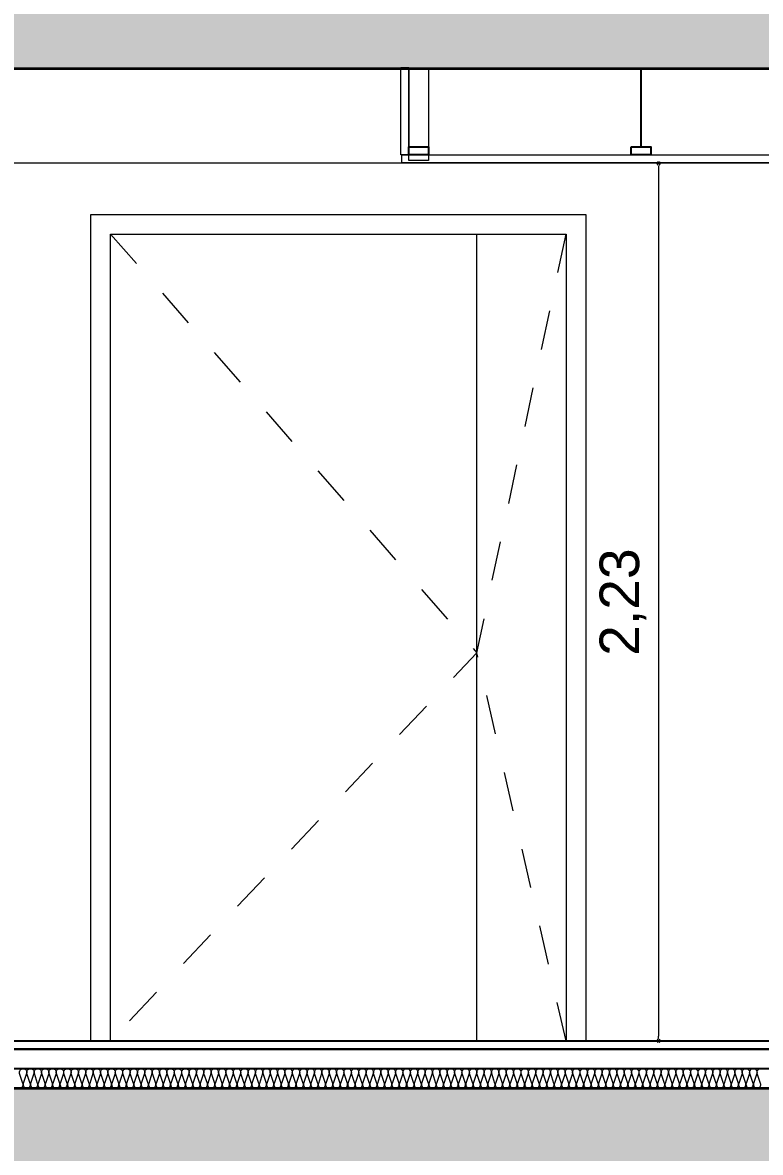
# Model space of a CAD drawing. Header units: metres. Extents: x 1838950 to 1842843, y 5171318 to 5174224.
# Drawn here: x 1841211.228 to 1841213.104, y 5171396.729 to 5171399.6 of the extents above; entities that cross this region are included whole.
import ezdxf

# ---------------------------------------------------------------- set-up
doc = ezdxf.new("R2010")
doc.units = ezdxf.units.M
doc.header["$LTSCALE"] = 0.0254
doc.header["$PDMODE"] = 1
doc.header["$PDSIZE"] = -2
doc.linetypes.add('Style de ligne -1', pattern=[0.83328, 0.41656, -0.41672])
doc.layers.get('0').update_dxf_attribs({"lineweight": 18})
doc.layers.get('DEFPOINTS').update_dxf_attribs({"lineweight": 18})
doc.layers.add('00 CHAZAL Coupe A.5', color=7, linetype='Continuous', lineweight=18)
doc.layers.add('00 CHAZAL INVISIBLE ARCHI', color=7, linetype='Continuous', lineweight=5)
doc.styles.add('Arial', font='arial.ttf')
doc.dimstyles.new('IS cotation 1_20ème', dxfattribs={"dimtxt": 302.065972, "dimasz": 5.89111e-05, "dimexe": 1e-07, "dimexo": 1.5875e-06, "dimgap": 3e-07, "dimtad": 1, "dimzin": 3, "dimtxsty": 'Arial', "dimblk": 'DOT', "dimblk1": 'DOT', "dimblk2": 'DOT', "dimcen": 0, "dimdle": 1e-06, "dimazin": 0, "dimtfac": 1, "dimtix": 1, "dimtmove": 0, "dimatfit": 0, "dimldrblk": 'DOT', "dimfxl": 1e-06, "dimfxlon": 1, "dimfrac": 2, "dimtolj": 1, "dimtzin": 3, "dimarcsym": 0})

# ---------------------------------------------------------------- blocks, each defined once
blk = doc.blocks.new('Groupe-1882-1')
at = {"layer": '00 CHAZAL Coupe A.5', "color": 7, "linetype": 'Continuous', "lineweight": 13, "flags": 128}
for points in [[(1841211.2201, 5171396.892, 0.511611), (1841211.229, 5171396.9044), (1841211.2206, 5171396.9297, -0.511611), (1841211.2295, 5171396.942, -0.511611), (1841211.2384, 5171396.9297), (1841211.23, 5171396.9044, 0.511611), (1841211.2389, 5171396.892, 0.511611), (1841211.2478, 5171396.9044), (1841211.2393, 5171396.9297, -0.511611), (1841211.2482, 5171396.942, -0.511611), (1841211.2571, 5171396.9297), (1841211.2487, 5171396.9044, 0.511611), (1841211.2576, 5171396.892, 0.511611), (1841211.2665, 5171396.9044), (1841211.2581, 5171396.9297, -0.511611), (1841211.267, 5171396.942, -0.511611), (1841211.2759, 5171396.9297), (1841211.2675, 5171396.9044, 0.511611), (1841211.2764, 5171396.892, 0.511611), (1841211.2853, 5171396.9044), (1841211.2768, 5171396.9297, -0.511611), (1841211.2857, 5171396.942, -0.511611), (1841211.2946, 5171396.9297), (1841211.2862, 5171396.9044, 0.511611), (1841211.2951, 5171396.892, 0.511611), (1841211.304, 5171396.9044), (1841211.2956, 5171396.9297, -0.511611), (1841211.3045, 5171396.942, -0.511611), (1841211.3134, 5171396.9297), (1841211.305, 5171396.9044, 0.511611), (1841211.3139, 5171396.892, 0.511611), (1841211.3228, 5171396.9044), (1841211.3143, 5171396.9297, -0.511611), (1841211.3232, 5171396.942, -0.511611), (1841211.3321, 5171396.9297), (1841211.3237, 5171396.9044, 0.511611), (1841211.3326, 5171396.892, 0.511611), (1841211.3415, 5171396.9044), (1841211.3331, 5171396.9297, -0.511611), (1841211.342, 5171396.942, -0.511611), (1841211.3509, 5171396.9297), (1841211.3425, 5171396.9044, 0.511611), (1841211.3514, 5171396.892, 0.511611), (1841211.3603, 5171396.9044), (1841211.356, 5171396.917)], [(1841211.356, 5171396.917), (1841211.3518, 5171396.9297, -0.511611), (1841211.3607, 5171396.942, -0.511611), (1841211.3696, 5171396.9297), (1841211.3612, 5171396.9044, 0.511611), (1841211.3701, 5171396.892, 0.511611), (1841211.379, 5171396.9044), (1841211.3706, 5171396.9297, -0.511611), (1841211.3795, 5171396.942, -0.511611), (1841211.3884, 5171396.9297), (1841211.38, 5171396.9044, 0.511611), (1841211.3889, 5171396.892, 0.511611), (1841211.3978, 5171396.9044), (1841211.3893, 5171396.9297, -0.511611), (1841211.3982, 5171396.942, -0.511611), (1841211.4071, 5171396.9297), (1841211.3987, 5171396.9044, 0.511611), (1841211.4076, 5171396.892, 0.511611), (1841211.4165, 5171396.9044), (1841211.4081, 5171396.9297, -0.511611), (1841211.417, 5171396.942, -0.511611), (1841211.4259, 5171396.9297), (1841211.4175, 5171396.9044, 0.511611), (1841211.4264, 5171396.892, 0.511611), (1841211.4353, 5171396.9044), (1841211.4268, 5171396.9297, -0.511611), (1841211.4357, 5171396.942, -0.511611), (1841211.4446, 5171396.9297), (1841211.4362, 5171396.9044, 0.511611), (1841211.4451, 5171396.892, 0.511611), (1841211.454, 5171396.9044), (1841211.4456, 5171396.9297, -0.511611), (1841211.4545, 5171396.942, -0.511611), (1841211.4634, 5171396.9297), (1841211.455, 5171396.9044, 0.511611), (1841211.4639, 5171396.892, 0.511611), (1841211.4728, 5171396.9044), (1841211.4643, 5171396.9297, -0.511611), (1841211.4732, 5171396.942, -0.511611), (1841211.4821, 5171396.9297), (1841211.4737, 5171396.9044, 0.511611), (1841211.4826, 5171396.892, 0.511611), (1841211.4915, 5171396.9044), (1841211.4831, 5171396.9297, -0.511611), (1841211.492, 5171396.942, -0.511611), (1841211.5009, 5171396.9297), (1841211.4925, 5171396.9044, 0.511611), (1841211.5014, 5171396.892, 0.511611), (1841211.5103, 5171396.9044), (1841211.5018, 5171396.9297, -0.511611), (1841211.5107, 5171396.942, -0.511611), (1841211.5196, 5171396.9297), (1841211.5112, 5171396.9044, 0.511611), (1841211.5201, 5171396.892, 0.511611), (1841211.529, 5171396.9044), (1841211.5206, 5171396.9297, -0.511611), (1841211.5295, 5171396.942, -0.511611), (1841211.5384, 5171396.9297), (1841211.53, 5171396.9044, 0.511611), (1841211.5389, 5171396.892, 0.511611), (1841211.5478, 5171396.9044), (1841211.5393, 5171396.9297, -0.511611), (1841211.5482, 5171396.942, -0.511611), (1841211.5571, 5171396.9297), (1841211.5487, 5171396.9044, 0.511611), (1841211.5576, 5171396.892, 0.511611), (1841211.5665, 5171396.9044), (1841211.5581, 5171396.9297, -0.511611), (1841211.567, 5171396.942, -0.511611), (1841211.5759, 5171396.9297), (1841211.5675, 5171396.9044, 0.511611), (1841211.5764, 5171396.892, 0.511611), (1841211.5853, 5171396.9044), (1841211.5768, 5171396.9297, -0.511611), (1841211.5857, 5171396.942, -0.511611), (1841211.5946, 5171396.9297), (1841211.5862, 5171396.9044, 0.511611), (1841211.5951, 5171396.892, 0.511611), (1841211.604, 5171396.9044), (1841211.5956, 5171396.9297, -0.511611), (1841211.6045, 5171396.942, -0.511611), (1841211.6134, 5171396.9297), (1841211.605, 5171396.9044, 0.511611), (1841211.6139, 5171396.892, 0.511611), (1841211.6228, 5171396.9044), (1841211.6143, 5171396.9297, -0.511611), (1841211.6232, 5171396.942, -0.511611), (1841211.6321, 5171396.9297), (1841211.6237, 5171396.9044, 0.511611), (1841211.6326, 5171396.892, 0.511611), (1841211.6415, 5171396.9044), (1841211.6331, 5171396.9297, -0.511611), (1841211.642, 5171396.942, -0.511611), (1841211.6509, 5171396.9297), (1841211.6425, 5171396.9044, 0.511611), (1841211.6514, 5171396.892, 0.511611), (1841211.6603, 5171396.9044), (1841211.6518, 5171396.9297, -0.511611), (1841211.6607, 5171396.942, -0.511611), (1841211.6696, 5171396.9297), (1841211.6612, 5171396.9044, 0.511611), (1841211.6701, 5171396.8921, 0.511611), (1841211.679, 5171396.9044), (1841211.6706, 5171396.9297, -0.511611), (1841211.6795, 5171396.9421, -0.511611), (1841211.6884, 5171396.9297), (1841211.68, 5171396.9044, 0.511611), (1841211.6889, 5171396.8921, 0.511611), (1841211.6978, 5171396.9044), (1841211.6893, 5171396.9297, -0.511611), (1841211.6982, 5171396.9421)], [(1841211.6982, 5171396.9421, -0.511611), (1841211.7071, 5171396.9297), (1841211.6987, 5171396.9044, 0.511611), (1841211.7076, 5171396.8921, 0.511611), (1841211.7165, 5171396.9044), (1841211.7081, 5171396.9297, -0.511611), (1841211.717, 5171396.9421, -0.511611), (1841211.7259, 5171396.9297), (1841211.7175, 5171396.9044, 0.511611), (1841211.7264, 5171396.8921, 0.511611), (1841211.7353, 5171396.9044), (1841211.7268, 5171396.9297, -0.511611), (1841211.7357, 5171396.9421, -0.511611), (1841211.7446, 5171396.9297), (1841211.7362, 5171396.9044, 0.511611), (1841211.7451, 5171396.8921, 0.511611), (1841211.754, 5171396.9044), (1841211.7456, 5171396.9297, -0.511611), (1841211.7545, 5171396.9421, -0.511611), (1841211.7634, 5171396.9297), (1841211.755, 5171396.9044, 0.511611), (1841211.7639, 5171396.8921, 0.511611), (1841211.7728, 5171396.9044), (1841211.7643, 5171396.9297, -0.511611), (1841211.7732, 5171396.9421, -0.511611), (1841211.7821, 5171396.9297), (1841211.7737, 5171396.9044, 0.511611), (1841211.7826, 5171396.8921, 0.511611), (1841211.7915, 5171396.9044), (1841211.7831, 5171396.9297, -0.511611), (1841211.792, 5171396.9421, -0.511611), (1841211.8009, 5171396.9297), (1841211.7925, 5171396.9044, 0.511611), (1841211.8014, 5171396.8921, 0.511611), (1841211.8103, 5171396.9044), (1841211.8018, 5171396.9297, -0.511611), (1841211.8107, 5171396.9421, -0.511611), (1841211.8196, 5171396.9297), (1841211.8112, 5171396.9044, 0.511611), (1841211.8201, 5171396.8921, 0.511611), (1841211.829, 5171396.9044), (1841211.8206, 5171396.9297, -0.511611), (1841211.8295, 5171396.9421, -0.511611), (1841211.8384, 5171396.9297), (1841211.83, 5171396.9044, 0.511611), (1841211.8389, 5171396.8921, 0.511611), (1841211.8478, 5171396.9044), (1841211.8393, 5171396.9297, -0.511611), (1841211.8482, 5171396.9421, -0.511611), (1841211.8571, 5171396.9297), (1841211.8487, 5171396.9044, 0.511611), (1841211.8576, 5171396.8921, 0.511611), (1841211.8665, 5171396.9044), (1841211.8581, 5171396.9297, -0.511611), (1841211.867, 5171396.9421, -0.511611), (1841211.8759, 5171396.9297), (1841211.8675, 5171396.9044, 0.511611), (1841211.8764, 5171396.8921, 0.511611), (1841211.8853, 5171396.9044), (1841211.8768, 5171396.9297, -0.511611), (1841211.8857, 5171396.9421, -0.511611), (1841211.8946, 5171396.9297), (1841211.8862, 5171396.9044, 0.511611), (1841211.8951, 5171396.8921, 0.511611), (1841211.904, 5171396.9044), (1841211.8956, 5171396.9297, -0.511611), (1841211.9045, 5171396.9421, -0.511611), (1841211.9134, 5171396.9297), (1841211.905, 5171396.9044, 0.511611), (1841211.9139, 5171396.8921, 0.511611), (1841211.9228, 5171396.9044), (1841211.9143, 5171396.9297, -0.511611), (1841211.9232, 5171396.9421, -0.511611), (1841211.9321, 5171396.9297), (1841211.9237, 5171396.9044, 0.511611), (1841211.9326, 5171396.8921, 0.511611), (1841211.9415, 5171396.9044), (1841211.9331, 5171396.9297, -0.511611), (1841211.942, 5171396.9421, -0.511611), (1841211.9509, 5171396.9297), (1841211.9425, 5171396.9044, 0.511611), (1841211.9514, 5171396.8921, 0.511611), (1841211.9603, 5171396.9044), (1841211.9518, 5171396.9297, -0.511611), (1841211.9607, 5171396.9421, -0.511611), (1841211.9696, 5171396.9297), (1841211.9612, 5171396.9044, 0.511611), (1841211.9701, 5171396.8921, 0.511611), (1841211.979, 5171396.9044), (1841211.9706, 5171396.9297, -0.511611), (1841211.9795, 5171396.9421, -0.511611), (1841211.9884, 5171396.9297), (1841211.98, 5171396.9044, 0.511611), (1841211.9889, 5171396.8921, 0.511611), (1841211.9978, 5171396.9044), (1841211.9893, 5171396.9297, -0.511611), (1841211.9982, 5171396.9421, -0.511611), (1841212.0071, 5171396.9297), (1841211.9987, 5171396.9044, 0.511611), (1841212.0076, 5171396.8921, 0.511611), (1841212.0165, 5171396.9044), (1841212.0081, 5171396.9297, -0.511611), (1841212.017, 5171396.9421, -0.511611), (1841212.0259, 5171396.9297), (1841212.0175, 5171396.9044, 0.511611), (1841212.0264, 5171396.8921, 0.511611), (1841212.0353, 5171396.9044), (1841212.0268, 5171396.9297, -0.511611), (1841212.0357, 5171396.9421, -0.511611), (1841212.0446, 5171396.9297), (1841212.0404, 5171396.9171)], [(1841212.0404, 5171396.9171), (1841212.0362, 5171396.9044, 0.511611), (1841212.0451, 5171396.8921, 0.511611), (1841212.054, 5171396.9044), (1841212.0456, 5171396.9297, -0.511611), (1841212.0545, 5171396.9421, -0.511611), (1841212.0634, 5171396.9297), (1841212.055, 5171396.9044, 0.511611), (1841212.0639, 5171396.8921, 0.511611), (1841212.0728, 5171396.9044), (1841212.0643, 5171396.9297, -0.511611), (1841212.0732, 5171396.9421, -0.511611), (1841212.0821, 5171396.9297), (1841212.0737, 5171396.9044, 0.511611), (1841212.0826, 5171396.8921, 0.511611), (1841212.0915, 5171396.9044), (1841212.0831, 5171396.9297, -0.511611), (1841212.092, 5171396.9421, -0.511611), (1841212.1009, 5171396.9297), (1841212.0925, 5171396.9044, 0.511611), (1841212.1014, 5171396.8921, 0.511611), (1841212.1103, 5171396.9044), (1841212.1018, 5171396.9297, -0.511611), (1841212.1107, 5171396.9421, -0.511611), (1841212.1196, 5171396.9297), (1841212.1112, 5171396.9044, 0.511611), (1841212.1201, 5171396.8921, 0.511611), (1841212.129, 5171396.9044), (1841212.1206, 5171396.9297, -0.511611), (1841212.1295, 5171396.9421, -0.511611), (1841212.1384, 5171396.9297), (1841212.13, 5171396.9044, 0.511611), (1841212.1389, 5171396.8921, 0.511611), (1841212.1478, 5171396.9044), (1841212.1393, 5171396.9297, -0.511611), (1841212.1482, 5171396.9421, -0.511611), (1841212.1571, 5171396.9297), (1841212.1487, 5171396.9044, 0.511611), (1841212.1576, 5171396.8921, 0.511611), (1841212.1665, 5171396.9044), (1841212.1581, 5171396.9297, -0.511611), (1841212.167, 5171396.9421, -0.511611), (1841212.1759, 5171396.9297), (1841212.1675, 5171396.9044, 0.511611), (1841212.1764, 5171396.8921, 0.511611), (1841212.1853, 5171396.9044), (1841212.1768, 5171396.9297, -0.511611), (1841212.1857, 5171396.9421, -0.511611), (1841212.1946, 5171396.9297), (1841212.1862, 5171396.9044, 0.511611), (1841212.1951, 5171396.8921, 0.511611), (1841212.204, 5171396.9044), (1841212.1956, 5171396.9297, -0.511611), (1841212.2045, 5171396.9421, -0.511611), (1841212.2134, 5171396.9297), (1841212.205, 5171396.9044, 0.511611), (1841212.2139, 5171396.8921, 0.511611), (1841212.2228, 5171396.9044), (1841212.2143, 5171396.9297, -0.511611), (1841212.2232, 5171396.9421, -0.511611), (1841212.2321, 5171396.9297), (1841212.2237, 5171396.9044, 0.511611), (1841212.2326, 5171396.8921, 0.511611), (1841212.2415, 5171396.9044), (1841212.2331, 5171396.9297, -0.511611), (1841212.242, 5171396.9421, -0.511611), (1841212.2509, 5171396.9297), (1841212.2425, 5171396.9044, 0.511611), (1841212.2514, 5171396.8921, 0.511611), (1841212.2603, 5171396.9044), (1841212.2518, 5171396.9297, -0.511611), (1841212.2607, 5171396.9421, -0.511611), (1841212.2696, 5171396.9297), (1841212.2612, 5171396.9044, 0.511611), (1841212.2701, 5171396.8921, 0.511611), (1841212.279, 5171396.9044), (1841212.2706, 5171396.9297, -0.511611), (1841212.2795, 5171396.9421, -0.511611), (1841212.2884, 5171396.9297), (1841212.28, 5171396.9044, 0.511611), (1841212.2889, 5171396.8921, 0.511611), (1841212.2978, 5171396.9044), (1841212.2893, 5171396.9297, -0.511611), (1841212.2982, 5171396.9421, -0.511611), (1841212.3071, 5171396.9297), (1841212.2987, 5171396.9044, 0.511611), (1841212.3076, 5171396.8921, 0.511611), (1841212.3165, 5171396.9044), (1841212.3081, 5171396.9297, -0.511611), (1841212.317, 5171396.9421, -0.511611), (1841212.3259, 5171396.9297), (1841212.3175, 5171396.9044, 0.511611), (1841212.3264, 5171396.8921, 0.511611), (1841212.3353, 5171396.9044), (1841212.3268, 5171396.9297, -0.511611), (1841212.3357, 5171396.9421, -0.511611), (1841212.3446, 5171396.9297), (1841212.3362, 5171396.9044, 0.511611), (1841212.3451, 5171396.8921, 0.511611), (1841212.354, 5171396.9044), (1841212.3456, 5171396.9297, -0.511611), (1841212.3545, 5171396.9421, -0.511611), (1841212.3634, 5171396.9297), (1841212.355, 5171396.9044, 0.511611), (1841212.3639, 5171396.8921, 0.511611), (1841212.3728, 5171396.9044), (1841212.3643, 5171396.9297, -0.511611), (1841212.3732, 5171396.9421, -0.511611), (1841212.3821, 5171396.9297), (1841212.3779, 5171396.9171)], [(1841212.3779, 5171396.9171), (1841212.3737, 5171396.9044, 0.511611), (1841212.3826, 5171396.8921, 0.511611), (1841212.3915, 5171396.9044), (1841212.3831, 5171396.9297, -0.511611), (1841212.392, 5171396.9421, -0.511611), (1841212.4009, 5171396.9297), (1841212.3925, 5171396.9044, 0.511611), (1841212.4014, 5171396.8921, 0.511611), (1841212.4103, 5171396.9044), (1841212.4018, 5171396.9297, -0.511611), (1841212.4107, 5171396.9421, -0.511611), (1841212.4196, 5171396.9298), (1841212.4112, 5171396.9044, 0.511611), (1841212.4201, 5171396.8921, 0.511611), (1841212.429, 5171396.9044), (1841212.4206, 5171396.9298, -0.511611), (1841212.4295, 5171396.9421, -0.511611), (1841212.4384, 5171396.9298), (1841212.43, 5171396.9044, 0.511611), (1841212.4389, 5171396.8921, 0.511611), (1841212.4478, 5171396.9044), (1841212.4393, 5171396.9298, -0.511611), (1841212.4482, 5171396.9421, -0.511611), (1841212.4571, 5171396.9298), (1841212.4487, 5171396.9044, 0.511611), (1841212.4576, 5171396.8921, 0.511611), (1841212.4665, 5171396.9044), (1841212.4581, 5171396.9298, -0.511611), (1841212.467, 5171396.9421, -0.511611), (1841212.4759, 5171396.9298), (1841212.4675, 5171396.9044, 0.511611), (1841212.4764, 5171396.8921, 0.511611), (1841212.4853, 5171396.9044), (1841212.4768, 5171396.9298, -0.511611), (1841212.4857, 5171396.9421, -0.511611), (1841212.4946, 5171396.9298), (1841212.4862, 5171396.9044, 0.511611), (1841212.4951, 5171396.8921, 0.511611), (1841212.504, 5171396.9044), (1841212.4956, 5171396.9298, -0.511611), (1841212.5045, 5171396.9421, -0.511611), (1841212.5134, 5171396.9298), (1841212.505, 5171396.9044, 0.511611), (1841212.5139, 5171396.8921, 0.511611), (1841212.5228, 5171396.9044), (1841212.5143, 5171396.9298, -0.511611), (1841212.5232, 5171396.9421, -0.511611), (1841212.5321, 5171396.9298), (1841212.5237, 5171396.9044, 0.511611), (1841212.5326, 5171396.8921, 0.511611), (1841212.5415, 5171396.9044), (1841212.5331, 5171396.9298, -0.511611), (1841212.542, 5171396.9421, -0.511611), (1841212.5509, 5171396.9298), (1841212.5425, 5171396.9044, 0.511611), (1841212.5514, 5171396.8921, 0.511611), (1841212.5603, 5171396.9044), (1841212.5518, 5171396.9298, -0.511611), (1841212.5607, 5171396.9421, -0.511611), (1841212.5696, 5171396.9298), (1841212.5612, 5171396.9044, 0.511611), (1841212.5701, 5171396.8921, 0.511611), (1841212.579, 5171396.9044), (1841212.5706, 5171396.9298, -0.511611), (1841212.5795, 5171396.9421, -0.511611), (1841212.5884, 5171396.9298), (1841212.58, 5171396.9044, 0.511611), (1841212.5889, 5171396.8921, 0.511611), (1841212.5978, 5171396.9044), (1841212.5893, 5171396.9298, -0.511611), (1841212.5982, 5171396.9421, -0.511611), (1841212.6071, 5171396.9298), (1841212.5987, 5171396.9044, 0.511611), (1841212.6076, 5171396.8921, 0.511611), (1841212.6165, 5171396.9044), (1841212.6081, 5171396.9298, -0.511611), (1841212.617, 5171396.9421, -0.511611), (1841212.6259, 5171396.9298), (1841212.6175, 5171396.9044, 0.511611), (1841212.6264, 5171396.8921, 0.511611), (1841212.6353, 5171396.9044), (1841212.6268, 5171396.9298, -0.511611), (1841212.6357, 5171396.9421, -0.511611), (1841212.6446, 5171396.9298), (1841212.6362, 5171396.9044, 0.511611), (1841212.6451, 5171396.8921, 0.511611), (1841212.654, 5171396.9044), (1841212.6456, 5171396.9298, -0.511611), (1841212.6545, 5171396.9421, -0.511611), (1841212.6634, 5171396.9298), (1841212.655, 5171396.9044, 0.511611), (1841212.6639, 5171396.8921, 0.511611), (1841212.6728, 5171396.9044), (1841212.6643, 5171396.9298, -0.511611), (1841212.6732, 5171396.9421, -0.511611), (1841212.6821, 5171396.9298), (1841212.6737, 5171396.9044, 0.511611), (1841212.6826, 5171396.8921, 0.511611), (1841212.6915, 5171396.9044), (1841212.6831, 5171396.9298, -0.511611), (1841212.692, 5171396.9421, -0.511611), (1841212.7009, 5171396.9298), (1841212.6925, 5171396.9044, 0.511611), (1841212.7014, 5171396.8921, 0.511611), (1841212.7103, 5171396.9044), (1841212.7018, 5171396.9298, -0.511611), (1841212.7107, 5171396.9421, -0.511611), (1841212.7196, 5171396.9298), (1841212.7112, 5171396.9044, 0.511611), (1841212.7201, 5171396.8921)], [(1841212.7201, 5171396.8921, 0.511611), (1841212.729, 5171396.9044), (1841212.7206, 5171396.9298, -0.511611), (1841212.7295, 5171396.9421, -0.511611), (1841212.7384, 5171396.9298), (1841212.73, 5171396.9044, 0.511611), (1841212.7389, 5171396.8921, 0.511611), (1841212.7478, 5171396.9044), (1841212.7393, 5171396.9298, -0.511611), (1841212.7482, 5171396.9421, -0.511611), (1841212.7571, 5171396.9298), (1841212.7487, 5171396.9044, 0.511611), (1841212.7576, 5171396.8921, 0.511611), (1841212.7665, 5171396.9044), (1841212.7581, 5171396.9298, -0.511611), (1841212.767, 5171396.9421, -0.511611), (1841212.7759, 5171396.9298), (1841212.7675, 5171396.9044, 0.511611), (1841212.7764, 5171396.8921, 0.511611), (1841212.7853, 5171396.9044), (1841212.7768, 5171396.9298, -0.511611), (1841212.7857, 5171396.9421, -0.511611), (1841212.7946, 5171396.9298), (1841212.7862, 5171396.9044, 0.511611), (1841212.7951, 5171396.8921, 0.511611), (1841212.804, 5171396.9044), (1841212.7956, 5171396.9298, -0.511611), (1841212.8045, 5171396.9421, -0.511611), (1841212.8134, 5171396.9298), (1841212.805, 5171396.9044, 0.511611), (1841212.8139, 5171396.8921, 0.511611), (1841212.8228, 5171396.9044), (1841212.8143, 5171396.9298, -0.511611), (1841212.8232, 5171396.9421, -0.511611), (1841212.8321, 5171396.9298), (1841212.8237, 5171396.9044, 0.511611), (1841212.8326, 5171396.8921, 0.511611), (1841212.8415, 5171396.9044), (1841212.8331, 5171396.9298, -0.511611), (1841212.842, 5171396.9421, -0.511611), (1841212.8509, 5171396.9298), (1841212.8425, 5171396.9044, 0.511611), (1841212.8514, 5171396.8921, 0.511611), (1841212.8603, 5171396.9044), (1841212.8518, 5171396.9298, -0.511611), (1841212.8607, 5171396.9421, -0.511611), (1841212.8696, 5171396.9298), (1841212.8612, 5171396.9044, 0.511611), (1841212.8701, 5171396.8921, 0.511611), (1841212.879, 5171396.9044), (1841212.8706, 5171396.9298, -0.511611), (1841212.8795, 5171396.9421, -0.511611), (1841212.8884, 5171396.9298), (1841212.88, 5171396.9044, 0.511611), (1841212.8889, 5171396.8921, 0.511611), (1841212.8978, 5171396.9044), (1841212.8893, 5171396.9298, -0.511611), (1841212.8982, 5171396.9421, -0.511611), (1841212.9071, 5171396.9298), (1841212.8987, 5171396.9044, 0.511611), (1841212.9076, 5171396.8921, 0.511611), (1841212.9165, 5171396.9044), (1841212.9081, 5171396.9298, -0.511611), (1841212.917, 5171396.9421, -0.511611), (1841212.9259, 5171396.9298), (1841212.9175, 5171396.9044, 0.511611), (1841212.9264, 5171396.8921, 0.511611), (1841212.9353, 5171396.9044), (1841212.9268, 5171396.9298, -0.511611), (1841212.9357, 5171396.9421, -0.511611), (1841212.9446, 5171396.9298), (1841212.9362, 5171396.9044, 0.511611), (1841212.9451, 5171396.8921, 0.511611), (1841212.954, 5171396.9044), (1841212.9456, 5171396.9298, -0.511611), (1841212.9545, 5171396.9421, -0.511611), (1841212.9634, 5171396.9298), (1841212.955, 5171396.9044, 0.511611), (1841212.9639, 5171396.8921, 0.511611), (1841212.9728, 5171396.9044), (1841212.9643, 5171396.9298, -0.511611), (1841212.9732, 5171396.9421, -0.511611), (1841212.9821, 5171396.9298), (1841212.9737, 5171396.9044, 0.511611), (1841212.9826, 5171396.8921, 0.511611), (1841212.9915, 5171396.9044), (1841212.9831, 5171396.9298, -0.511611), (1841212.992, 5171396.9421, -0.511611), (1841213.0009, 5171396.9298), (1841212.9925, 5171396.9044, 0.511611), (1841213.0014, 5171396.8921, 0.511611), (1841213.0103, 5171396.9044), (1841213.0018, 5171396.9298, -0.511611), (1841213.0107, 5171396.9421, -0.511611), (1841213.0196, 5171396.9298), (1841213.0112, 5171396.9044, 0.511611), (1841213.0201, 5171396.8921, 0.511611), (1841213.029, 5171396.9044), (1841213.0206, 5171396.9298, -0.511611), (1841213.0295, 5171396.9421, -0.511611), (1841213.0384, 5171396.9298), (1841213.03, 5171396.9044, 0.511611), (1841213.0389, 5171396.8921, 0.511611), (1841213.0478, 5171396.9044), (1841213.0393, 5171396.9298, -0.511611), (1841213.0482, 5171396.9421, -0.511611), (1841213.0571, 5171396.9298), (1841213.0487, 5171396.9044, 0.511611), (1841213.0576, 5171396.8921, 0.511611), (1841213.0665, 5171396.9044), (1841213.0623, 5171396.9171)], [(1841213.0623, 5171396.9171), (1841213.0581, 5171396.9298, -0.511611), (1841213.067, 5171396.9421, -0.511611), (1841213.0759, 5171396.9298), (1841213.0675, 5171396.9044, 0.511611), (1841213.0764, 5171396.8921, 0.511611), (1841213.0853, 5171396.9044), (1841213.0768, 5171396.9298, -0.511611), (1841213.0857, 5171396.9421, -0.511611), (1841213.0946, 5171396.9298), (1841213.0862, 5171396.9044, 0.511611), (1841213.0951, 5171396.8921, 0.511611), (1841213.104, 5171396.9044), (1841213.0956, 5171396.9298, -0.511611), (1841213.1045, 5171396.9421, -0.511611)]]:
    blk.add_lwpolyline(points, format="xyb", dxfattribs=at)
blk = doc.blocks.new('_DOT')
at = {"color": 0, "linetype": 'ByBlock', "lineweight": -2}
blk.add_line((-0.5, 0), (-1, 0), dxfattribs=at)
at = {"color": 0, "linetype": 'ByBlock', "const_width": 0.5}
blk.add_lwpolyline([(-0.25, 0, 1), (0.25, 0, 1)], format="xyb", close=True, dxfattribs=at)
blk = doc.blocks.new('*D484')
at = {"layer": '00 CHAZAL Coupe A.5', "color": 0, "linetype": 'Continuous', "lineweight": -2, "transparency": 16777216}
for p, q in [((1841212.8451, 5171399.2422), (1841212.8449, 5171399.2422)), ((1841212.8449, 5171399.2304), (1841212.8449, 5171397.0245)), ((1841212.8451, 5171397.0127), (1841212.8449, 5171397.0127))]:
    blk.add_line(p, q, dxfattribs=at)
at = {"layer": 'DEFPOINTS', "color": 0, "transparency": 16777216}
for p in [(1841212.9329, 5171399.2422), (1841212.8449, 5171397.0127), (1841212.9329, 5171397.0127)]:
    blk.add_point(p, dxfattribs=at)
at = {"layer": '00 CHAZAL Coupe A.5', "color": 0, "lineweight": -2, "transparency": 16777216, "xscale": 0.0117822265625, "yscale": 0.0117822265625, "zscale": 0.0117822265625}
for p, rotation in [((1841212.8449, 5171399.2422), 90), ((1841212.8449, 5171397.0127), 270)]:
    blk.add_blockref('_DOT', p, dxfattribs=dict(at, rotation=rotation))
at = {"layer": '00 CHAZAL Coupe A.5', "color": 0, "lineweight": 5, "transparency": 16777216, "insert": (1841212.7545, 5171398.1274), "char_height": 0.10051, "attachment_point": 5, "rotation": 90, "style": 'Arial'}
blk.add_mtext('\\A1;2,23', dxfattribs=at)
blk = doc.blocks.new('Groupe-2016-1')
at = {"layer": '00 CHAZAL Coupe A.5', "color": 7, "linetype": 'Continuous', "lineweight": 5}
dim = blk.add_linear_dim(base=(1841212.8449, 5171397.0127), p1=(1841212.9329, 5171399.2422), p2=(1841212.9329, 5171397.0127), angle=90, dimstyle='IS cotation 1_20ème', override={"dimtxt": 0.100506, "dimasz": 0.011782, "dimexe": 2e-05, "dimgap": 0.03, "dimpost": '<>', "dimtxsty": 'Arial', "dimdle": 0.0002, "dimtmove": 2, "dimfxl": 0.0002}, dxfattribs=at)
dim.commit()
dim.dimension.update_dxf_attribs({"geometry": '*D484', "text_midpoint": (1841212.7545, 5171398.1274)})

msp = doc.modelspace()

# ---------------------------------------------------------------- hatches: boundary and pattern name
at = {"layer": '00 CHAZAL Coupe A.5', "linetype": 'Continuous', "lineweight": 0, "true_color": 0xaaaaaa}
h = msp.add_hatch(color=253, dxfattribs=at)
h.paths.add_polyline_path([(1841218.0951, 5171406.0067), (1841217.9351, 5171406.0067), (1841217.9351, 5171405.8743), (1841217.9351, 5171405.8743), (1841217.9351, 5171405.3122), (1841216.7955, 5171405.3122), (1841216.7955, 5171406.1927), (1841216.6155, 5171406.1927), (1841216.6155, 5171406.1921), (1841215.0579, 5171406.1921), (1841215.0579, 5171405.9921), (1841216.6155, 5171405.9921), (1841216.6155, 5171405.4454), (1841216.6155, 5171405.4454), (1841216.6155, 5171404.9154), (1841216.6155, 5171405.4451), (1841216.6155, 5171396.212), (1841216.7937, 5171396.212), (1841216.7937, 5171396.272), (1841216.7955, 5171396.272), (1841216.7955, 5171396.662), (1841218.6937, 5171396.662), (1841218.6937, 5171394.022), (1841216.6155, 5171394.022), (1841216.6155, 5171393.7166), (1841216.6137, 5171393.7166), (1841216.6137, 5171393.571), (1841216.7955, 5171393.571), (1841216.7955, 5171393.8023), (1841218.6937, 5171393.8023), (1841218.6937, 5171391.381), (1841216.6155, 5171391.381), (1841216.6155, 5171390.6854), (1841216.6156, 5171390.6854), (1841216.6156, 5171389.981), (1841214.7649, 5171389.981), (1841214.7649, 5171390.9682), (1841214.7648, 5171390.9682), (1841214.7648, 5171396.8922), (1841214.5848, 5171396.8922), (1841214.5848, 5171396.892), (1841211.438, 5171396.892), (1841211.438, 5171396.892), (1841209.4576, 5171396.892), (1841209.4576, 5171396.892), (1841203.8519, 5171396.892), (1841203.8519, 5171396.9671), (1841203.7105, 5171396.9671), (1841203.7105, 5171396.8732), (1841203.7107, 5171396.8732), (1841203.7107, 5171396.786), (1841202.5629, 5171396.786), (1841202.5629, 5171396.7871), (1841202.4959, 5171396.786), (1841202.4959, 5171396.8024), (1841202.4949, 5171396.8024), (1841202.4949, 5171396.8917), (1841202.4945, 5171396.8917), (1841202.4945, 5171396.9673), (1841202.2949, 5171396.9673), (1841202.2949, 5171396.8542), (1841202.2953, 5171396.8542), (1841202.2953, 5171396.6997), (1841202.2949, 5171396.6997), (1841202.2949, 5171390.2944), (1841202.4949, 5171390.3574), (1841202.4949, 5171391.231), (1841202.4952, 5171391.231), (1841202.4952, 5171391.251), (1841214.5848, 5171391.251), (1841214.5848, 5171389.581), (1841216.7955, 5171389.581), (1841216.7955, 5171391.251), (1841224.2749, 5171391.251), (1841224.2749, 5171390.4504), (1841224.4551, 5171390.505), (1841224.4551, 5171391.381), (1841218.8737, 5171391.381), (1841218.8737, 5171393.8023), (1841219.7929, 5171393.8023), (1841224.4551, 5171393.8514), (1841224.4551, 5171394.1719), (1841222.7637, 5171394.1719), (1841219.783, 5171394.022), (1841218.8737, 5171394.022), (1841218.8737, 5171396.662), (1841224.4551, 5171396.662), (1841224.4551, 5171396.892), (1841216.7955, 5171396.892), (1841216.7955, 5171399.4847), (1841216.7959, 5171399.4847), (1841216.7959, 5171399.4822), (1841217.9351, 5171399.4822), (1841217.9351, 5171399.1626), (1841218.0957, 5171399.1626), (1841218.0957, 5171399.4822), (1841224.4551, 5171399.4822), (1841224.4551, 5171399.7322), (1841216.7955, 5171399.7322), (1841216.7955, 5171402.2722), (1841217.9351, 5171402.2722), (1841217.9351, 5171401.9526), (1841218.0957, 5171401.9526), (1841218.0957, 5171402.2722), (1841224.4551, 5171402.2722), (1841224.4551, 5171402.8722), (1841224.2751, 5171402.8722), (1841224.2751, 5171402.5222), (1841218.0951, 5171402.5222), (1841218.0951, 5171402.7399), (1841217.9351, 5171402.7466), (1841217.9351, 5171402.5225), (1841216.7955, 5171402.5225), (1841216.7955, 5171405.0922), (1841217.9351, 5171405.0922), (1841217.9351, 5171404.983), (1841217.9343, 5171404.983), (1841217.9343, 5171404.8998), (1841218.0951, 5171404.8998)])
h.paths.add_polyline_path([(1841214.5848, 5171396.522), (1841214.5848, 5171394.0163), (1841212.4426, 5171393.9948), (1841212.4426, 5171393.9748), (1841212.2926, 5171393.9748), (1841212.2926, 5171393.9948), (1841209.5803, 5171394.022), (1841202.6449, 5171394.022), (1841202.6449, 5171393.992), (1841202.4949, 5171393.992), (1841202.4949, 5171396.5838), (1841203.8514, 5171396.5838), (1841203.8514, 5171396.662), (1841208.7803, 5171396.662), (1841208.7803, 5171396.522)])
h.paths.add_polyline_path([(1841214.5848, 5171393.8023), (1841214.5848, 5171391.3753), (1841212.4425, 5171391.3539), (1841212.4425, 5171391.3309), (1841212.2925, 5171391.3309), (1841212.2925, 5171391.3539), (1841209.5803, 5171391.381), (1841202.6449, 5171391.381), (1841202.6449, 5171391.351), (1841202.4949, 5171391.351), (1841202.4949, 5171393.8023)])
msp.add_hatch(color=253, dxfattribs=at).paths.add_polyline_path([(1841202.4553, 5171404.9262), (1841202.2953, 5171404.9262), (1841202.2953, 5171405.3104), (1841202.2957, 5171405.3104), (1841202.2962, 5171405.3104), (1841202.2953, 5171405.3105), (1841202.2953, 5171405.9572), (1841202.2954, 5171405.9572), (1841202.2954, 5171406.0079), (1841202.4553, 5171406.0079), (1841202.4553, 5171405.3122), (1841214.5848, 5171405.3122), (1841214.5848, 5171406.1927), (1841214.7648, 5171406.1927), (1841214.7648, 5171406.1921), (1841214.8629, 5171406.1921), (1841214.8629, 5171405.9921), (1841214.7648, 5171405.9921), (1841214.7648, 5171404.7821), (1841214.5848, 5171404.7821), (1841214.5848, 5171405.0622), (1841209.5803, 5171405.0622), (1841209.5803, 5171402.5225), (1841210.7025, 5171402.5225), (1841210.7025, 5171402.5217), (1841211.483, 5171402.5217), (1841211.483, 5171402.5225), (1841214.548, 5171402.5225), (1841214.548, 5171402.5217), (1841214.7648, 5171402.5217), (1841214.7648, 5171401.9926), (1841214.5848, 5171401.9926), (1841214.5848, 5171402.2722), (1841209.5803, 5171402.2722), (1841209.5803, 5171399.7322), (1841214.765, 5171399.7322), (1841214.765, 5171399.4822), (1841214.7648, 5171399.4822), (1841214.7648, 5171399.2027), (1841214.5848, 5171399.2027), (1841214.5848, 5171399.4822), (1841209.5803, 5171399.4822), (1841209.5803, 5171399.3322), (1841209.0803, 5171399.3322), (1841209.0803, 5171399.5123), (1841203.8795, 5171399.5122), (1841203.8795, 5171399.5122), (1841203.8753, 5171399.5122), (1841203.7919, 5171399.5122), (1841203.7919, 5171399.1044), (1841203.5919, 5171399.1044), (1841203.5919, 5171399.5122), (1841203.303, 5171399.5122), (1841202.2953, 5171399.5122), (1841202.2953, 5171400.7544), (1841202.418, 5171400.7664), (1841202.418, 5171400.7964), (1841202.4553, 5171400.7964), (1841202.4553, 5171399.7322), (1841205.943, 5171399.7322), (1841205.943, 5171399.7322), (1841209.4003, 5171399.7322), (1841209.4003, 5171402.3025), (1841202.4553, 5171402.3025), (1841202.4553, 5171402.1342), (1841202.2953, 5171402.1342), (1841202.2953, 5171403.5444), (1841202.416, 5171403.5564), (1841202.416, 5171403.5874), (1841202.4553, 5171403.5874), (1841202.4553, 5171402.5225), (1841209.4003, 5171402.5225), (1841209.4003, 5171405.0922), (1841202.4553, 5171405.0922)])

# ---------------------------------------------------------------- linework, layer by layer
at = {"layer": '00 CHAZAL Coupe A.5', "color": 7, "linetype": 'Continuous', "lineweight": 13}
msp.add_line((1841209.856, 5171399.2439), (1841214.5852, 5171399.2439), dxfattribs=at)
at = {"layer": '00 CHAZAL Coupe A.5', "color": 7, "linetype": 'Continuous', "lineweight": 35, "flags": 128}
for points in [[(1841214.765, 5171399.7322), (1841214.765, 5171399.4822), (1841214.7648, 5171399.4822), (1841214.7648, 5171399.2027), (1841214.5848, 5171399.2027), (1841214.5848, 5171399.4822), (1841209.5803, 5171399.4822), (1841209.5803, 5171399.3322), (1841209.0803, 5171399.3322), (1841209.0803, 5171399.5123), (1841203.8795, 5171399.5122), (1841203.8795, 5171399.5122), (1841203.8753, 5171399.5122), (1841203.7919, 5171399.5122), (1841203.7919, 5171399.1044), (1841203.5919, 5171399.1044), (1841203.5919, 5171399.5122), (1841203.303, 5171399.5122), (1841202.2953, 5171399.5122), (1841202.2953, 5171400.7544)], [(1841203.8519, 5171396.892), (1841209.4576, 5171396.892), (1841209.4576, 5171396.892), (1841211.438, 5171396.892), (1841211.438, 5171396.892), (1841214.5848, 5171396.892), (1841214.5848, 5171396.8922), (1841214.7648, 5171396.8922), (1841214.7648, 5171390.9682), (1841214.7649, 5171390.9682), (1841214.7649, 5171389.981), (1841216.6156, 5171389.981), (1841216.6156, 5171390.6854), (1841216.6155, 5171390.6854), (1841216.6155, 5171391.381), (1841218.6937, 5171391.381)]]:
    msp.add_lwpolyline(points, dxfattribs=at)
at = {"layer": '00 CHAZAL Coupe A.5', "color": 7, "linetype": 'Continuous', "lineweight": 13, "flags": 128}
for points in [[(1841212.21, 5171399.4863), (1841212.21, 5171399.2639), (1841212.19, 5171399.2639), (1841212.19, 5171399.4863)], [(1841212.21, 5171399.4844), (1841212.2597, 5171399.4844), (1841212.2597, 5171399.25), (1841212.21, 5171399.25)], [(1841212.7993, 5171399.4844), (1841212.7993, 5171399.2839), (1841212.8013, 5171399.2839), (1841212.8013, 5171399.4844)], [(1841213.39, 5171399.2439), (1841212.1921, 5171399.2439), (1841212.1921, 5171399.2639), (1841213.39, 5171399.2639)], [(1841211.4019, 5171399.1127), (1841212.6599, 5171399.1127), (1841212.6599, 5171397.0127), (1841211.4019, 5171397.0127)], [(1841211.4519, 5171399.0627), (1841212.6099, 5171399.0627), (1841212.6099, 5171397.0127), (1841211.4519, 5171397.0127)], [(1841212.3829, 5171399.0627), (1841212.6099, 5171399.0627), (1841212.6099, 5171397.0127), (1841212.3829, 5171397.0127)]]:
    msp.add_lwpolyline(points, close=True, dxfattribs=at)
at = {"layer": '00 CHAZAL Coupe A.5', "color": 7, "linetype": 'Continuous', "lineweight": 25, "flags": 128}
for points in [[(1841212.2097, 5171399.2839), (1841212.2597, 5171399.2839), (1841212.2597, 5171399.2639), (1841212.2097, 5171399.2639)], [(1841212.7749, 5171399.2839), (1841212.8249, 5171399.2839), (1841212.8249, 5171399.2639), (1841212.7749, 5171399.2639)], [(1841203.8539, 5171397.0127), (1841214.7648, 5171397.0127), (1841214.7648, 5171396.9917), (1841203.8539, 5171396.9917)], [(1841203.8514, 5171396.9917), (1841214.7648, 5171396.9917), (1841214.7648, 5171396.9417), (1841203.8514, 5171396.9417)]]:
    msp.add_lwpolyline(points, close=True, dxfattribs=at)
at = {"layer": '00 CHAZAL Coupe A.5', "color": 7, "linetype": 'Style de ligne -1', "lineweight": 5, "flags": 128}
for points in [[(1841211.4519, 5171399.0627), (1841212.3829, 5171397.9989), (1841211.4519, 5171397.0127)], [(1841212.6099, 5171397.0127), (1841212.3829, 5171397.9989), (1841212.6099, 5171399.0627)]]:
    msp.add_lwpolyline(points, dxfattribs=at)

# ---------------------------------------------------------------- block references
at = {"layer": '00 CHAZAL Coupe A.5', "color": 7}
msp.add_blockref('Groupe-1882-1', (0, 0), dxfattribs=at)
at = {"layer": '00 CHAZAL INVISIBLE ARCHI', "color": 7, "transparency": 33554687}
msp.add_blockref('Groupe-2016-1', (0, 0), dxfattribs=at)

doc.saveas('drawing.dxf')
